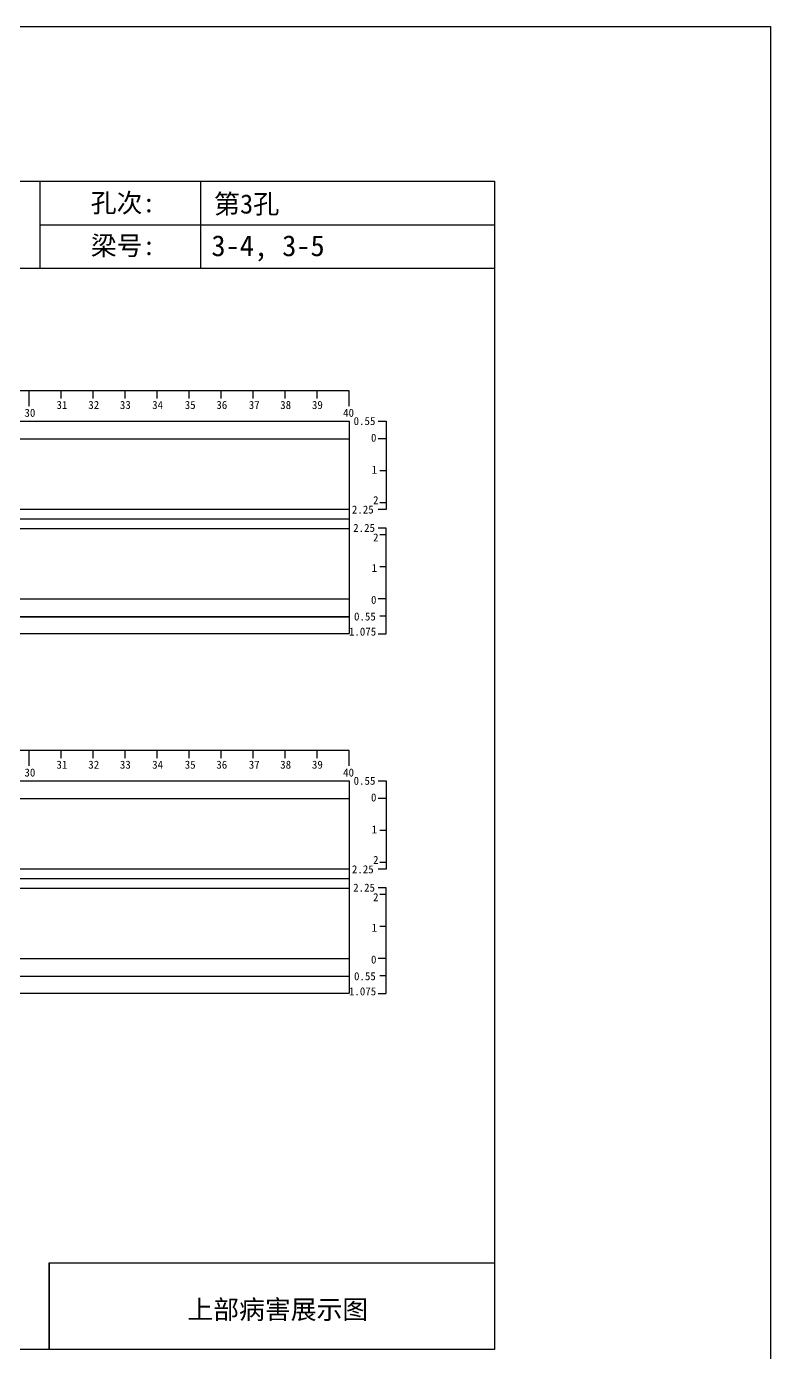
# Model space of a CAD drawing. Header units: millimetres. Extents: x -37 to 615, y -48 to 1658.
# Drawn here: x 383 to 615.4, y 1244.1 to 1658.2 of the extents above; entities that cross this region are included whole.
import ezdxf

# ---------------------------------------------------------------- set-up
doc = ezdxf.new("R2010")
doc.units = ezdxf.units.MM
doc.layers.add('图层1', color=7, linetype='Continuous')
doc.layers.add('病害', color=5, linetype='Continuous')
doc.styles.get("Standard").update_dxf_attribs({"font": ''})
doc.styles.add('汉字', font='')
doc.styles.get('Standard').set_extended_font_data('SimSun')
doc.styles.get('汉字').set_extended_font_data('SimSun')

# ---------------------------------------------------------------- blocks, each defined once
blk = doc.blocks.new('chi')
at = {"color": 0}
for p, q in [((1147.409, -3079.329), (1147.409, -3078.8)), ((1187.409, -3078.8), (1147.409, -3078.8)), ((1148.409, -3079.041), (1148.409, -3078.8)), ((1149.409, -3079.041), (1149.409, -3078.8)), ((1149.409, -3078.8), (1150.109, -3078.8)), ((1150.409, -3079.041), (1150.409, -3078.8)), ((1151.409, -3079.041), (1151.409, -3078.8)), ((1152.409, -3079.041), (1152.409, -3078.8)), ((1153.409, -3079.041), (1153.409, -3078.8)), ((1154.409, -3079.041), (1154.409, -3078.8)), ((1155.409, -3079.041), (1155.409, -3078.8)), ((1156.409, -3079.041), (1156.409, -3078.8)), ((1157.409, -3079.283), (1157.409, -3078.8)), ((1158.409, -3079.041), (1158.409, -3078.8)), ((1159.409, -3079.041), (1159.409, -3078.8)), ((1160.409, -3079.041), (1160.409, -3078.8)), ((1161.409, -3079.041), (1161.409, -3078.8)), ((1162.409, -3079.041), (1162.409, -3078.8)), ((1163.409, -3079.041), (1163.409, -3078.8)), ((1164.409, -3079.041), (1164.409, -3078.8)), ((1165.409, -3079.041), (1165.409, -3078.8)), ((1166.409, -3079.041), (1166.409, -3078.8)), ((1167.409, -3079.283), (1167.409, -3078.8)), ((1168.409, -3079.041), (1168.409, -3078.8)), ((1169.409, -3079.041), (1169.409, -3078.8)), ((1170.409, -3079.041), (1170.409, -3078.8)), ((1171.409, -3079.041), (1171.409, -3078.8)), ((1172.409, -3079.041), (1172.409, -3078.8)), ((1173.409, -3079.041), (1173.409, -3078.8)), ((1174.409, -3079.041), (1174.409, -3078.8)), ((1175.409, -3079.041), (1175.409, -3078.8)), ((1176.409, -3079.041), (1176.409, -3078.8)), ((1177.409, -3079.283), (1177.409, -3078.8)), ((1178.409, -3079.041), (1178.409, -3078.8)), ((1179.409, -3079.041), (1179.409, -3078.8)), ((1180.409, -3079.041), (1180.409, -3078.8)), ((1181.409, -3079.041), (1181.409, -3078.8)), ((1182.409, -3079.041), (1182.409, -3078.8)), ((1183.409, -3079.041), (1183.409, -3078.8)), ((1184.409, -3079.041), (1184.409, -3078.8)), ((1185.409, -3079.041), (1185.409, -3078.8)), ((1186.409, -3079.041), (1186.409, -3078.8)), ((1187.409, -3079.283), (1187.409, -3078.8))]:
    blk.add_line(p, q, dxfattribs=at)
for s, p in [('1', (1148.339, -3079.368)), ('2', (1149.328, -3079.368)), ('3', (1150.319, -3079.368)), ('4', (1151.329, -3079.368)), ('5', (1152.313, -3079.368)), ('6', (1153.363, -3079.368)), ('7', (1154.37, -3079.368)), ('8', (1155.363, -3079.368)), ('9', (1156.363, -3079.368)), ('11', (1158.242, -3079.368)), ('12', (1159.233, -3079.368)), ('13', (1160.227, -3079.368)), ('14', (1161.252, -3079.368)), ('15', (1162.233, -3079.368)), ('16', (1163.223, -3079.368)), ('17', (1164.224, -3079.368)), ('18', (1165.232, -3079.368)), ('19', (1166.238, -3079.368)), ('21', (1168.24, -3079.368)), ('22', (1169.264, -3079.368)), ('23', (1170.247, -3079.368)), ('24', (1171.24, -3079.368)), ('25', (1172.271, -3079.368)), ('26', (1173.258, -3079.368)), ('27', (1174.261, -3079.368)), ('28', (1175.236, -3079.368)), ('29', (1176.24, -3079.368)), ('31', (1178.261, -3079.368)), ('32', (1179.256, -3079.368)), ('33', (1180.243, -3079.368)), ('34', (1181.251, -3079.368)), ('35', (1182.269, -3079.368)), ('36', (1183.256, -3079.368)), ('37', (1184.269, -3079.368)), ('38', (1185.251, -3079.368)), ('39', (1186.242, -3079.368)), ('0', (1147.349, -3079.623)), ('10', (1157.259, -3079.613)), ('20', (1167.294, -3079.617)), ('30', (1177.262, -3079.613)), ('40', (1187.216, -3079.613))]:
    blk.add_text(s, height=0.25).set_placement(p)
blk = doc.blocks.new('kopp')
at = {"color": 0}
for p, q in [((1188.308, -3078.25), (1188.558, -3078.25)), ((1188.558, -3078.25), (1188.558, -3078.8)), ((1188.558, -3078.8), (1188.308, -3078.8)), ((1188.558, -3078.8), (1188.558, -3079.8)), ((1188.558, -3079.8), (1188.358, -3079.8)), ((1188.558, -3079.8), (1188.558, -3079.8)), ((1188.558, -3079.8), (1188.558, -3080.8)), ((1188.558, -3080.8), (1188.358, -3080.8)), ((1188.558, -3080.8), (1188.558, -3081.009)), ((1188.558, -3081.009), (1188.308, -3081.009)), ((1188.558, -3081.592), (1188.308, -3081.592)), ((1188.558, -3081.8), (1188.558, -3081.592)), ((1188.558, -3081.8), (1188.358, -3081.8)), ((1188.558, -3082.8), (1188.558, -3081.8)), ((1188.558, -3082.8), (1188.358, -3082.8)), ((1188.558, -3083.8), (1188.558, -3082.8)), ((1188.558, -3082.8), (1188.558, -3082.8)), ((1188.558, -3083.8), (1188.308, -3083.8)), ((1188.558, -3084.875), (1188.558, -3083.8)), ((1188.558, -3084.338), (1188.358, -3084.338)), ((1188.308, -3084.888), (1188.558, -3084.888))]:
    blk.add_line(p, q, dxfattribs=at)
for s, p in [('0.55', (1187.543, -3078.37)), ('0', (1188.086, -3078.891)), ('1', (1188.109, -3079.89)), ('2', (1188.15, -3080.842)), ('2.25', (1187.49, -3081.135)), ('2.25', (1187.53, -3081.708)), ('2', (1188.15, -3082.006)), ('1', (1188.109, -3082.959)), ('0', (1188.086, -3083.954)), ('0.55', (1187.556, -3084.474)), ('1.075', (1187.398, -3084.946))]:
    blk.add_text(s, height=0.25).set_placement(p)

msp = doc.modelspace()

# ---------------------------------------------------------------- linework, layer by layer
at = {"color": 0}
for p, q in [((0, 1609.85), (529.17, 1609.85)), ((387.13, 1609.85), (387.13, 1582.72)), ((437.29, 1609.79), (437.29, 1582.66)), ((529.17, 1609.85), (529.17, 1245)), ((136.5, 1582.72), (529.17, 1582.72)), ((83.82, 1534.93), (483.82, 1534.93)), ((483.82, 1534.93), (483.82, 1468.68)), ((83.82, 1507.43), (483.82, 1507.43)), ((483.82, 1507.43), (483.82, 1504.43)), ((83.82, 1501.43), (483.82, 1501.43)), ((83.82, 1479.43), (483.82, 1479.43)), ((83.82, 1473.93), (483.82, 1473.93)), ((83.82, 1473.81), (483.82, 1473.81)), ((83.82, 1468.68), (483.82, 1468.68)), ((83.82, 1422.59), (483.82, 1422.59)), ((483.82, 1422.59), (483.82, 1356.34)), ((83.82, 1417.09), (483.82, 1417.09)), ((83.82, 1395.09), (483.82, 1395.09)), ((483.82, 1395.09), (483.82, 1392.09)), ((83.82, 1389.09), (483.82, 1389.09)), ((83.82, 1367.09), (483.82, 1367.09)), ((83.82, 1361.59), (483.82, 1361.59)), ((83.82, 1356.34), (483.82, 1356.34)), ((390.12, 1245), (390.12, 1272.12)), ((390.12, 1272.12), (529.17, 1272.12)), ((529.17, 1245), (0, 1245))]:
    msp.add_line(p, q, dxfattribs=at)
msp.add_line((83.82, 1529.43), (483.82, 1529.43))
at = {"color": 1}
for p, q in [((83.82, 1504.43), (483.82, 1504.43)), ((83.82, 1392.09), (483.82, 1392.09))]:
    msp.add_line(p, q, dxfattribs=at)
at = {"color": 3}
msp.add_lwpolyline([(-36.77, 1658.19), (615.38, 1658.19), (615.38, 1197.07), (-36.77, 1197.07)], dxfattribs=at)
at = {"layer": '病害', "color": 5}
for p, q in [((387.13, 1609.85), (387.13, 1582.72)), ((529.17, 1609.85), (529.17, 1582.72)), ((136.5, 1582.72), (386.58, 1582.72)), ((386.58, 1582.72), (529.17, 1582.72)), ((390.12, 1272.12), (529.17, 1272.12)), ((390.12, 1272.12), (390.12, 1245)), ((529.17, 1272.12), (529.17, 1245))]:
    msp.add_line(p, q, dxfattribs=at)
at = {"layer": '病害', "color": 0}
msp.add_line((387.14, 1596.23), (529.17, 1596.23), dxfattribs=at)

# ---------------------------------------------------------------- block references
at = {"xscale": 9.999999999994273, "yscale": 9.999999999994273, "zscale": 9.999999999994273}
for name, p in [('chi', (-11390.27, 32332.43)), ('kopp', (-11390.27, 32317.43)), ('chi', (-11390.27, 32220.09)), ('kopp', (-11390.27, 32205.09))]:
    msp.add_blockref(name, p, dxfattribs=at)

# ---------------------------------------------------------------- texts
at = {"attachment_point": 1, "style": '汉字'}
for s, insert, char_height, width in [('{\\C0;第3孔}', (441.52, 1605.78), 6, 77.4135), ('{\\C0;3-4, 3-5}', (440.75, 1592.98), 6.5, 84.1186)]:
    msp.add_mtext(s, dxfattribs=dict(at, insert=insert, char_height=char_height, width=width))
at = {"layer": '图层1'}
for s, p in [('孔次:', (403.05, 1600.16)), ('梁号:', (403.08, 1586.8)), ('上部病害展示图', (433.23, 1254.56))]:
    msp.add_text(s, height=5.918, dxfattribs=at).set_placement(p)

doc.saveas('drawing.dxf')
